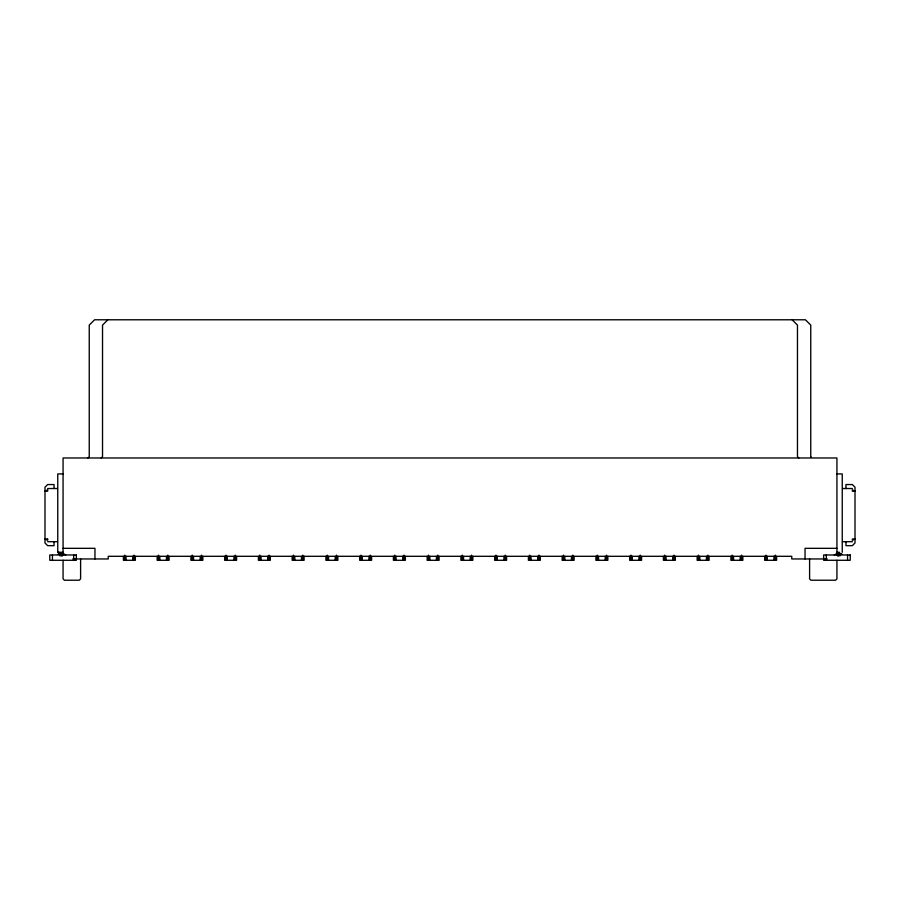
<?xml version="1.0" encoding="UTF-8"?>
<svg xmlns="http://www.w3.org/2000/svg" width="900" height="900" viewBox="0 0 900 900"><rect width="100%" height="100%" fill="white"/><g stroke="black" fill="none" stroke-linecap="round" stroke-linejoin="round"><path stroke-width="1.35" d="M836.933 560.284L836.933 578.891L835.605 580.219L810.9 580.219L809.595 578.891L809.595 558.956M834.266 554.974L836.156 554.197L836.933 552.308L836.933 457.976L63.068 457.976L63.068 552.308L63.844 554.197L65.734 554.974M61.762 555.795L63.428 553.646L58.027 554.377L61.807 552.825M107.854 319.781L102.532 325.103L102.532 456.649L101.205 457.976M61.965 556.076L63.844 554.197L60.075 555.773M60.998 554.648L63.157 553.005L57.758 552.308L57.758 473.918L63.068 473.918M59.974 555.637L63.428 553.646M58.027 554.377L63.157 553.005M87.919 457.976L89.246 456.649L89.246 325.103L94.567 319.781L805.433 319.781L810.754 325.103L810.754 456.772M840.094 555.48L836.842 553.005L839.543 552.656M836.933 473.918L842.242 473.918L842.242 552.308M47.655 488.531L57.465 488.531M842.535 488.531L852.345 488.531M47.655 541.688L57.465 541.688M842.535 541.688L852.345 541.688M63.068 548.325L94.961 548.325L94.961 558.956M836.933 548.325L805.039 548.325L805.039 558.956M57.758 552.308L63.068 552.308M839.587 552.308L836.933 552.308L841.972 554.377L836.572 553.646L838.238 555.795M72.776 558.956L108.248 558.956L108.248 556.301L791.752 556.301L791.752 558.956L827.224 558.956M798.795 457.976L797.467 456.649L797.467 325.103L792.146 319.781M836.842 553.005L841.972 554.377M839.925 555.773L836.156 554.197L838.035 556.076M836.572 553.646L840.026 555.637M810.754 456.649L810.979 457.38M847.564 554.974L847.564 560.284M845.966 488.531L845.966 484.549L852.345 484.549L855 487.204L855 543.015L852.345 545.67L845.966 545.67L845.966 541.688M826.301 554.974L826.301 560.284M776.599 556.301L776.599 560.284L764.651 560.284L764.651 556.301M775.271 555.131L775.271 560.284M773.944 556.301L773.944 560.284M767.306 556.301L767.306 560.284M765.979 555.131L765.979 560.284M742.849 556.301L742.849 560.284L730.901 560.284L730.901 556.301M741.521 555.131L741.521 560.284M740.194 556.301L740.194 560.284M733.556 556.301L733.556 560.284M732.229 555.131L732.229 560.284M709.099 556.301L709.099 560.284L697.151 560.284L697.151 556.301M707.771 555.131L707.771 560.284M706.444 556.301L706.444 560.284M699.806 556.301L699.806 560.284M698.479 555.131L698.479 560.284M675.349 556.301L675.349 560.284L663.401 560.284L663.401 556.301M674.021 555.131L674.021 560.284M672.694 556.301L672.694 560.284M666.056 556.301L666.056 560.284M664.729 555.131L664.729 560.284M641.599 556.301L641.599 560.284L629.651 560.284L629.651 556.301M640.271 555.131L640.271 560.284M638.944 556.301L638.944 560.284M632.306 556.301L632.306 560.284M630.979 555.131L630.979 560.284M607.849 556.301L607.849 560.284L595.901 560.284L595.901 556.301M606.521 555.131L606.521 560.284M605.194 556.301L605.194 560.284M598.556 556.301L598.556 560.284M597.229 555.131L597.229 560.284M574.099 556.301L574.099 560.284L562.151 560.284L562.151 556.301M572.771 555.131L572.771 560.284M571.444 556.301L571.444 560.284M564.806 556.301L564.806 560.284M563.479 555.131L563.479 560.284M540.349 556.301L540.349 560.284L528.401 560.284L528.401 556.301M539.021 555.131L539.021 560.284M537.694 556.301L537.694 560.284M531.056 556.301L531.056 560.284M529.729 555.131L529.729 560.284M506.599 556.301L506.599 560.284L494.651 560.284L494.651 556.301M505.271 555.131L505.271 560.284M503.944 556.301L503.944 560.284M497.306 556.301L497.306 560.284M495.979 555.131L495.979 560.284M472.849 556.301L472.849 560.284L460.901 560.284L460.901 556.301M471.521 555.131L471.521 560.284M470.194 556.301L470.194 560.284M463.556 556.301L463.556 560.284M462.229 555.131L462.229 560.284M439.099 556.301L439.099 560.284L427.151 560.284L427.151 556.301M437.771 555.131L437.771 560.284M436.444 556.301L436.444 560.284M429.806 556.301L429.806 560.284M428.479 555.131L428.479 560.284M405.349 556.301L405.349 560.284L393.401 560.284L393.401 556.301M404.021 555.131L404.021 560.284M402.694 556.301L402.694 560.284M396.056 556.301L396.056 560.284M394.729 555.131L394.729 560.284M371.599 556.301L371.599 560.284L359.651 560.284L359.651 556.301M370.271 555.131L370.271 560.284M368.944 556.301L368.944 560.284M362.306 556.301L362.306 560.284M360.979 555.131L360.979 560.284M337.849 556.301L337.849 560.284L325.901 560.284L325.901 556.301M336.521 555.131L336.521 560.284M335.194 556.301L335.194 560.284M328.556 556.301L328.556 560.284M327.229 555.131L327.229 560.284M304.099 556.301L304.099 560.284L292.151 560.284L292.151 556.301M302.771 555.131L302.771 560.284M301.444 556.301L301.444 560.284M294.806 556.301L294.806 560.284M293.479 555.131L293.479 560.284M270.349 556.301L270.349 560.284L258.401 560.284L258.401 556.301M269.021 555.131L269.021 560.284M267.694 556.301L267.694 560.284M261.056 556.301L261.056 560.284M259.729 555.131L259.729 560.284M236.599 556.301L236.599 560.284L224.651 560.284L224.651 556.301M235.271 555.131L235.271 560.284M233.944 556.301L233.944 560.284M227.306 556.301L227.306 560.284M225.979 555.131L225.979 560.284M202.849 556.301L202.849 560.284L190.901 560.284L190.901 556.301M201.521 555.131L201.521 560.284M200.194 556.301L200.194 560.284M193.556 556.301L193.556 560.284M192.229 555.131L192.229 560.284M169.099 556.301L169.099 560.284L157.151 560.284L157.151 556.301M167.771 555.131L167.771 560.284M166.444 556.301L166.444 560.284M159.806 556.301L159.806 560.284M158.479 555.131L158.479 560.284M135.349 556.301L135.349 560.284L123.401 560.284L123.401 556.301M134.021 555.131L134.021 560.284M132.694 556.301L132.694 560.284M126.056 556.301L126.056 560.284M124.729 555.131L124.729 560.284M80.606 558.956L80.606 578.891L79.279 580.219L64.395 580.219L63.068 578.891L63.068 560.284M73.699 554.974L73.699 560.284M54.034 488.531L54.034 484.549L47.655 484.549L45 487.204L45 543.015L47.655 545.67L54.034 545.67L54.034 541.688M52.436 554.974L52.436 560.284M47.655 489.859L45 491.186L47.655 491.186L47.655 489.859M855 539.021L852.345 540.349L852.345 539.021L855 539.021M855 491.186L852.345 491.186L852.345 489.859L855 491.186M47.655 539.021L45 539.021L47.655 540.349L47.655 539.021M76.354 554.974L49.781 554.974L49.781 560.284L76.354 560.284L76.354 554.974M850.219 554.974L823.646 554.974L823.646 560.284L850.219 560.284L850.219 554.974"/></g></svg>
